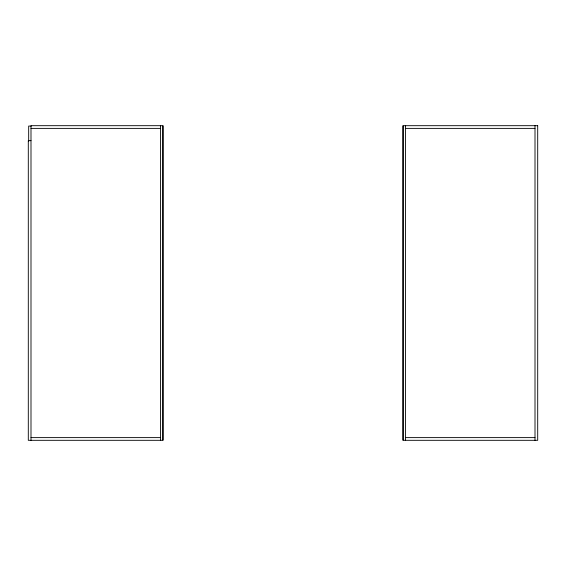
<?xml version="1.0" encoding="UTF-8"?>
<svg xmlns="http://www.w3.org/2000/svg" width="566" height="566" viewBox="0 0 566 566"><rect width="100%" height="100%" fill="white"/><g stroke="black" fill="none" stroke-linecap="round" stroke-linejoin="round"><path stroke-width="0.85" d="M31.314 126.062L28.675 126.062L28.675 141.09M30.996 128.383L160.447 128.383M405.553 128.383L535.004 128.383M30.996 140.665L28.3 140.665L28.3 440.313L163.142 440.313L163.142 125.687L30.996 125.687L30.996 440.313M30.996 437.617L160.447 437.617M405.553 437.617L535.004 437.617M535.004 125.687L535.004 440.313M405.553 125.687L405.553 440.313M403.233 126.062L403.233 439.938M162.767 126.062L162.767 439.938M160.447 125.687L160.447 440.313M537.7 125.687L402.858 125.687L402.858 440.313L537.7 440.313L537.7 125.687"/></g></svg>
